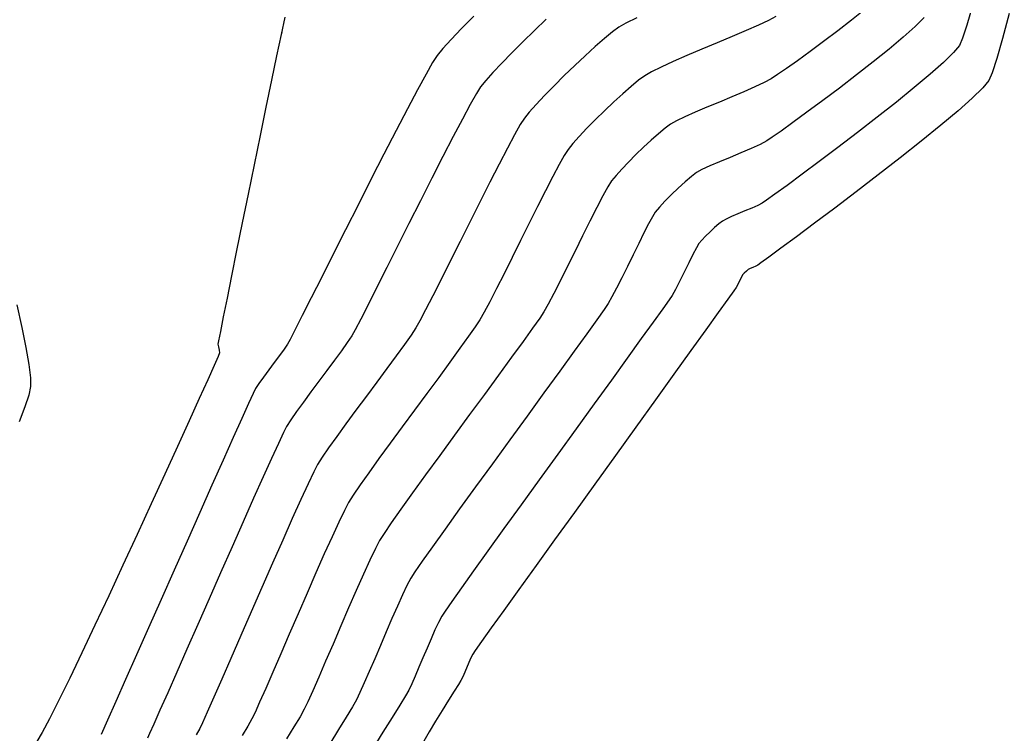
# Model space of a CAD drawing. Header units: metres. Extents: x 708868 to 711043, y 5411316 to 5413138.
# Drawn here: x 709313.4 to 709410.6, y 5411641.8 to 5411712.1 of the extents above; entities that cross this region are included whole.
import ezdxf

# ---------------------------------------------------------------- set-up
doc = ezdxf.new("R2010")
doc.units = ezdxf.units.M
for name, color, linetype in [('Rionegro 2010_Contours', 7, 'Continuous'), ('Rionegro 2014_Contours', 7, 'Continuous'), ('Rionegro 2018_Contours', 7, 'Continuous')]:
    doc.layers.add(name, color=color, linetype=linetype)

msp = doc.modelspace()

# ---------------------------------------------------------------- linework, layer by layer
at = {"layer": 'Rionegro 2010_Contours'}
for points in [[(709396.451, 5411713.084, 238), (709395.147, 5411712.032, 238), (709393.777, 5411710.965, 238), (709392.396, 5411709.919, 238), (709391.06, 5411708.929, 238), (709389.823, 5411708.034, 238), (709388.738, 5411707.268, 238), (709387.862, 5411706.668, 238), (709387.248, 5411706.27, 238), (709386.559, 5411705.895, 238), (709385.646, 5411705.463, 238), (709384.568, 5411704.989, 238), (709383.384, 5411704.489, 238), (709382.153, 5411703.978, 238), (709380.934, 5411703.472, 238), (709379.786, 5411702.986, 238), (709378.768, 5411702.534, 238), (709377.939, 5411702.134, 238), (709377.358, 5411701.8, 238), (709376.81, 5411701.395, 238), (709376.161, 5411700.86, 238), (709375.443, 5411700.228, 238), (709374.689, 5411699.531, 238), (709373.934, 5411698.802, 238), (709373.211, 5411698.074, 238), (709372.552, 5411697.379, 238), (709371.992, 5411696.75, 238), (709371.564, 5411696.219, 238), (709371.201, 5411695.65, 238), (709370.707, 5411694.757, 238), (709370.108, 5411693.61, 238), (709369.432, 5411692.275, 238), (709368.709, 5411690.82, 238), (709367.964, 5411689.313, 238), (709367.227, 5411687.821, 238), (709366.525, 5411686.412, 238), (709365.886, 5411685.154, 238), (709365.338, 5411684.115, 238), (709364.908, 5411683.361, 238), (709364.49, 5411682.729, 238), (709363.791, 5411681.734, 238), (709362.856, 5411680.429, 238), (709361.727, 5411678.872, 238), (709360.447, 5411677.117, 238), (709359.059, 5411675.22, 238), (709357.605, 5411673.235, 238), (709356.128, 5411671.219, 238), (709354.672, 5411669.227, 238), (709353.279, 5411667.313, 238), (709351.992, 5411665.535, 238), (709350.854, 5411663.946, 238), (709349.907, 5411662.602, 238), (709349.195, 5411661.559, 238), (709348.761, 5411660.872, 238), (709348.34, 5411660.071, 238), (709347.8, 5411658.94, 238), (709347.165, 5411657.545, 238), (709346.46, 5411655.954, 238), (709345.712, 5411654.235, 238), (709344.944, 5411652.455, 238), (709344.182, 5411650.681, 238), (709343.452, 5411648.981, 238), (709342.777, 5411647.422, 238), (709342.185, 5411646.071, 238), (709341.699, 5411644.997, 238), (709341.345, 5411644.265, 238), (709340.934, 5411643.53, 238), (709340.34, 5411642.539, 238), (709339.611, 5411641.358, 238)], [(709410.637, 5411712.672, 241), (709409.982, 5411710.208, 241), (709409.422, 5411708.246, 241), (709408.972, 5411706.854, 241), (709408.646, 5411706.101, 241), (709408.042, 5411705.371, 241), (709407.005, 5411704.361, 241), (709405.604, 5411703.12, 241), (709403.91, 5411701.697, 241), (709401.993, 5411700.14, 241), (709399.922, 5411698.499, 241), (709397.767, 5411696.821, 241), (709395.6, 5411695.155, 241), (709393.489, 5411693.551, 241), (709391.504, 5411692.056, 241), (709389.717, 5411690.72, 241), (709388.196, 5411689.591, 241), (709387.011, 5411688.717, 241), (709386.234, 5411688.148, 241), (709385.933, 5411687.931, 241), (709385.724, 5411687.827, 241), (709385.441, 5411687.709, 241), (709385.169, 5411687.595, 241), (709384.991, 5411687.505, 241), (709384.808, 5411687.355, 241), (709384.596, 5411687.15, 241), (709384.439, 5411686.973, 241), (709384.32, 5411686.762, 241), (709384.144, 5411686.408, 241), (709383.957, 5411686.03, 241), (709383.804, 5411685.748, 241), (709383.577, 5411685.426, 241), (709382.973, 5411684.583, 241), (709382.037, 5411683.281, 241), (709380.814, 5411681.58, 241), (709379.347, 5411679.541, 241), (709377.681, 5411677.225, 241), (709375.859, 5411674.693, 241), (709373.925, 5411672.007, 241), (709371.925, 5411669.227, 241), (709369.901, 5411666.414, 241), (709367.897, 5411663.629, 241), (709365.959, 5411660.933, 241), (709364.129, 5411658.387, 241), (709362.453, 5411656.053, 241), (709360.973, 5411653.99, 241), (709359.735, 5411652.261, 241), (709358.782, 5411650.926, 241), (709358.158, 5411650.046, 241), (709357.907, 5411649.682, 241), (709357.696, 5411649.258, 241), (709357.45, 5411648.698, 241), (709357.195, 5411648.091, 241), (709356.955, 5411647.527, 241), (709356.753, 5411647.097, 241), (709356.526, 5411646.715, 241), (709356.101, 5411646.041, 241), (709355.539, 5411645.157, 241), (709354.899, 5411644.143, 241), (709354.241, 5411643.082, 241), (709353.625, 5411642.055, 241), (709353.111, 5411641.143, 241)], [(709339.451, 5411712.321, 233), (709339.079, 5411710.609, 233), (709338.635, 5411708.516, 233), (709338.132, 5411706.116, 233), (709337.585, 5411703.483, 233), (709337.009, 5411700.69, 233), (709336.418, 5411697.811, 233), (709335.828, 5411694.919, 233), (709335.252, 5411692.088, 233), (709334.705, 5411689.391, 233), (709334.202, 5411686.902, 233), (709333.758, 5411684.695, 233), (709333.387, 5411682.843, 233), (709333.104, 5411681.419, 233), (709332.923, 5411680.498, 233), (709332.859, 5411680.152, 233), (709332.91, 5411679.889, 233), (709332.999, 5411679.563, 233), (709333.034, 5411679.305, 233), (709332.892, 5411678.969, 233), (709332.491, 5411678.064, 233), (709331.862, 5411676.659, 233), (709331.034, 5411674.819, 233), (709330.036, 5411672.614, 233), (709328.898, 5411670.108, 233), (709327.649, 5411667.37, 233), (709326.32, 5411664.467, 233), (709324.939, 5411661.465, 233), (709323.536, 5411658.432, 233), (709322.14, 5411655.435, 233), (709320.782, 5411652.541, 233), (709319.49, 5411649.818, 233), (709318.295, 5411647.331, 233), (709317.225, 5411645.149, 233), (709316.31, 5411643.338, 233), (709315.58, 5411641.966, 233), (709315.064, 5411641.099, 233)], [(709358.003, 5411712.424, 234), (709356.812, 5411711.216, 234), (709355.781, 5411710.135, 234), (709354.959, 5411709.229, 234), (709354.398, 5411708.546, 234), (709353.967, 5411707.873, 234), (709353.317, 5411706.731, 234), (709352.481, 5411705.191, 234), (709351.492, 5411703.32, 234), (709350.384, 5411701.188, 234), (709349.188, 5411698.863, 234), (709347.939, 5411696.415, 234), (709346.669, 5411693.911, 234), (709345.411, 5411691.422, 234), (709344.198, 5411689.016, 234), (709343.063, 5411686.762, 234), (709342.039, 5411684.728, 234), (709341.159, 5411682.984, 234), (709340.456, 5411681.599, 234), (709339.963, 5411680.64, 234), (709339.714, 5411680.178, 234), (709339.374, 5411679.669, 234), (709338.92, 5411679.044, 234), (709338.399, 5411678.35, 234), (709337.857, 5411677.632, 234), (709337.339, 5411676.936, 234), (709336.893, 5411676.308, 234), (709336.565, 5411675.793, 234), (709336.338, 5411675.328, 234), (709335.876, 5411674.325, 234), (709335.208, 5411672.852, 234), (709334.364, 5411670.975, 234), (709333.375, 5411668.764, 234), (709332.269, 5411666.286, 234), (709331.077, 5411663.609, 234), (709329.828, 5411660.802, 234), (709328.553, 5411657.932, 234), (709327.281, 5411655.066, 234), (709326.042, 5411652.275, 234), (709324.866, 5411649.624, 234), (709323.783, 5411647.182, 234), (709322.822, 5411645.017, 234), (709322.013, 5411643.198, 234), (709321.387, 5411641.791, 234)], [(709374.022, 5411712.259, 236), (709372.964, 5411711.732, 236), (709372.27, 5411711.33, 236), (709371.645, 5411710.866, 236), (709370.862, 5411710.22, 236), (709369.958, 5411709.431, 236), (709368.972, 5411708.534, 236), (709367.942, 5411707.568, 236), (709366.907, 5411706.568, 236), (709365.903, 5411705.574, 236), (709364.971, 5411704.621, 236), (709364.148, 5411703.746, 236), (709363.472, 5411702.988, 236), (709362.981, 5411702.382, 236), (709362.585, 5411701.765, 236), (709362.019, 5411700.765, 236), (709361.314, 5411699.447, 236), (709360.495, 5411697.871, 236), (709359.593, 5411696.102, 236), (709358.634, 5411694.2, 236), (709357.647, 5411692.23, 236), (709356.659, 5411690.254, 236), (709355.7, 5411688.334, 236), (709354.798, 5411686.533, 236), (709353.979, 5411684.913, 236), (709353.273, 5411683.538, 236), (709352.708, 5411682.469, 236), (709352.311, 5411681.77, 236), (709351.85, 5411681.066, 236), (709351.199, 5411680.136, 236), (709350.396, 5411679.026, 236), (709349.48, 5411677.781, 236), (709348.488, 5411676.445, 236), (709347.46, 5411675.064, 236), (709346.434, 5411673.682, 236), (709345.447, 5411672.344, 236), (709344.538, 5411671.095, 236), (709343.746, 5411669.98, 236), (709343.108, 5411669.044, 236), (709342.663, 5411668.332, 236), (709342.291, 5411667.613, 236), (709341.733, 5411666.44, 236), (709341.018, 5411664.883, 236), (709340.177, 5411663.014, 236), (709339.239, 5411660.906, 236), (709338.233, 5411658.629, 236), (709337.191, 5411656.256, 236), (709336.14, 5411653.857, 236), (709335.112, 5411651.505, 236), (709334.135, 5411649.271, 236), (709333.241, 5411647.227, 236), (709332.457, 5411645.443, 236), (709331.815, 5411643.993, 236), (709331.344, 5411642.947, 236), (709331.073, 5411642.378, 236), (709330.723, 5411641.753, 236)], [(709387.686, 5411712.383, 237), (709386.987, 5411712.005, 237), (709385.995, 5411711.536, 237), (709384.778, 5411710.997, 237), (709383.4, 5411710.408, 237), (709381.929, 5411709.788, 237), (709380.429, 5411709.158, 237), (709378.967, 5411708.538, 237), (709377.609, 5411707.949, 237), (709376.42, 5411707.41, 237), (709375.466, 5411706.942, 237), (709374.814, 5411706.565, 237), (709374.21, 5411706.118, 237), (709373.476, 5411705.515, 237), (709372.65, 5411704.792, 237), (709371.766, 5411703.984, 237), (709370.861, 5411703.125, 237), (709369.97, 5411702.251, 237), (709369.13, 5411701.397, 237), (709368.377, 5411700.597, 237), (709367.745, 5411699.886, 237), (709367.273, 5411699.301, 237), (709366.901, 5411698.724, 237), (709366.391, 5411697.818, 237), (709365.766, 5411696.642, 237), (709365.05, 5411695.251, 237), (709364.27, 5411693.704, 237), (709363.448, 5411692.058, 237), (709362.61, 5411690.37, 237), (709361.78, 5411688.697, 237), (709360.983, 5411687.097, 237), (709360.243, 5411685.626, 237), (709359.584, 5411684.342, 237), (709359.032, 5411683.303, 237), (709358.61, 5411682.565, 237), (709358.165, 5411681.887, 237), (709357.502, 5411680.937, 237), (709356.656, 5411679.761, 237), (709355.664, 5411678.401, 237), (709354.563, 5411676.904, 237), (709353.389, 5411675.314, 237), (709352.177, 5411673.675, 237), (709350.965, 5411672.033, 237), (709349.789, 5411670.432, 237), (709348.684, 5411668.916, 237), (709347.688, 5411667.53, 237), (709346.836, 5411666.32, 237), (709346.165, 5411665.329, 237), (709345.712, 5411664.602, 237), (709345.3, 5411663.82, 237), (709344.748, 5411662.672, 237), (709344.081, 5411661.224, 237), (709343.323, 5411659.536, 237), (709342.499, 5411657.672, 237), (709341.633, 5411655.694, 237), (709340.752, 5411653.666, 237), (709339.879, 5411651.65, 237), (709339.039, 5411649.709, 237), (709338.257, 5411647.905, 237), (709337.559, 5411646.302, 237), (709336.968, 5411644.962, 237), (709336.51, 5411643.947, 237), (709336.209, 5411643.321, 237), (709335.814, 5411642.615, 237), (709335.259, 5411641.691, 237)], [(709402.288, 5411712.302, 239), (709401.395, 5411711.416, 239), (709400.218, 5411710.363, 239), (709398.822, 5411709.187, 239), (709397.269, 5411707.931, 239), (709395.622, 5411706.637, 239), (709393.946, 5411705.349, 239), (709392.303, 5411704.11, 239), (709390.758, 5411702.963, 239), (709389.372, 5411701.951, 239), (709388.21, 5411701.117, 239), (709387.335, 5411700.505, 239), (709386.81, 5411700.157, 239), (709386.146, 5411699.801, 239), (709385.273, 5411699.398, 239), (709384.267, 5411698.968, 239), (709383.204, 5411698.527, 239), (709382.16, 5411698.096, 239), (709381.211, 5411697.691, 239), (709380.433, 5411697.331, 239), (709379.902, 5411697.035, 239), (709379.396, 5411696.654, 239), (709378.784, 5411696.133, 239), (709378.114, 5411695.522, 239), (709377.437, 5411694.868, 239), (709376.802, 5411694.22, 239), (709376.258, 5411693.627, 239), (709375.856, 5411693.137, 239), (709375.576, 5411692.694, 239), (709375.196, 5411691.997, 239), (709374.736, 5411691.103, 239), (709374.22, 5411690.069, 239), (709373.67, 5411688.953, 239), (709373.109, 5411687.812, 239), (709372.56, 5411686.705, 239), (709372.044, 5411685.688, 239), (709371.586, 5411684.819, 239), (709371.207, 5411684.157, 239), (709370.82, 5411683.579, 239), (709370.105, 5411682.564, 239), (709369.109, 5411681.172, 239), (709367.878, 5411679.468, 239), (709366.459, 5411677.511, 239), (709364.899, 5411675.365, 239), (709363.244, 5411673.092, 239), (709361.542, 5411670.753, 239), (709359.838, 5411668.411, 239), (709358.18, 5411666.128, 239), (709356.615, 5411663.966, 239), (709355.189, 5411661.987, 239), (709353.948, 5411660.253, 239), (709352.941, 5411658.826, 239), (709352.212, 5411657.768, 239), (709351.81, 5411657.142, 239), (709351.441, 5411656.444, 239), (709350.999, 5411655.516, 239), (709350.5, 5411654.41, 239), (709349.961, 5411653.176, 239), (709349.399, 5411651.865, 239), (709348.83, 5411650.527, 239), (709348.272, 5411649.213, 239), (709347.741, 5411647.974, 239), (709347.254, 5411646.86, 239), (709346.829, 5411645.921, 239), (709346.481, 5411645.209, 239), (709346.086, 5411644.505, 239), (709345.484, 5411643.504, 239), (709344.724, 5411642.272, 239), (709343.849, 5411640.873, 239)], [(709313.111, 5411684.027, 232), (709313.593, 5411681.811, 232), (709313.992, 5411679.833, 232), (709314.284, 5411678.16, 232), (709314.447, 5411676.861, 232), (709314.458, 5411676.005, 232), (709314.269, 5411675.165, 232), (709313.878, 5411673.992, 232), (709313.316, 5411672.544, 232)]]:
    msp.add_polyline3d(points, dxfattribs=at)
at = {"layer": 'Rionegro 2014_Contours'}
for points in [[(709396.451, 5411713.084, 238), (709395.147, 5411712.032, 238), (709393.777, 5411710.965, 238), (709392.396, 5411709.919, 238), (709391.06, 5411708.929, 238), (709389.823, 5411708.034, 238), (709388.738, 5411707.268, 238), (709387.862, 5411706.668, 238), (709387.248, 5411706.27, 238), (709386.559, 5411705.895, 238), (709385.646, 5411705.463, 238), (709384.568, 5411704.989, 238), (709383.384, 5411704.489, 238), (709382.153, 5411703.978, 238), (709380.934, 5411703.472, 238), (709379.786, 5411702.986, 238), (709378.768, 5411702.534, 238), (709377.939, 5411702.134, 238), (709377.358, 5411701.8, 238), (709376.81, 5411701.395, 238), (709376.161, 5411700.86, 238), (709375.443, 5411700.228, 238), (709374.689, 5411699.531, 238), (709373.934, 5411698.802, 238), (709373.211, 5411698.074, 238), (709372.552, 5411697.379, 238), (709371.992, 5411696.75, 238), (709371.564, 5411696.219, 238), (709371.201, 5411695.65, 238), (709370.707, 5411694.757, 238), (709370.108, 5411693.61, 238), (709369.432, 5411692.275, 238), (709368.709, 5411690.82, 238), (709367.964, 5411689.313, 238), (709367.227, 5411687.821, 238), (709366.525, 5411686.412, 238), (709365.886, 5411685.154, 238), (709365.338, 5411684.115, 238), (709364.908, 5411683.361, 238), (709364.49, 5411682.729, 238), (709363.791, 5411681.734, 238), (709362.856, 5411680.429, 238), (709361.727, 5411678.872, 238), (709360.447, 5411677.117, 238), (709359.059, 5411675.22, 238), (709357.605, 5411673.235, 238), (709356.128, 5411671.219, 238), (709354.672, 5411669.227, 238), (709353.279, 5411667.313, 238), (709351.992, 5411665.535, 238), (709350.854, 5411663.946, 238), (709349.907, 5411662.602, 238), (709349.195, 5411661.559, 238), (709348.761, 5411660.872, 238), (709348.34, 5411660.071, 238), (709347.8, 5411658.94, 238), (709347.165, 5411657.545, 238), (709346.46, 5411655.954, 238), (709345.712, 5411654.235, 238), (709344.944, 5411652.455, 238), (709344.182, 5411650.681, 238), (709343.452, 5411648.981, 238), (709342.777, 5411647.422, 238), (709342.185, 5411646.071, 238), (709341.699, 5411644.997, 238), (709341.345, 5411644.265, 238), (709340.934, 5411643.53, 238), (709340.34, 5411642.539, 238), (709339.611, 5411641.358, 238)], [(709407.001, 5411713.337, 240), (709406.478, 5411711.536, 240), (709406.053, 5411710.248, 240), (709405.74, 5411709.54, 240), (709405.159, 5411708.831, 240), (709404.182, 5411707.872, 240), (709402.875, 5411706.711, 240), (709401.308, 5411705.394, 240), (709399.549, 5411703.969, 240), (709397.667, 5411702.483, 240), (709395.73, 5411700.983, 240), (709393.806, 5411699.516, 240), (709391.964, 5411698.129, 240), (709390.272, 5411696.869, 240), (709388.798, 5411695.783, 240), (709387.611, 5411694.919, 240), (709386.78, 5411694.324, 240), (709386.372, 5411694.044, 240), (709385.93, 5411693.81, 240), (709385.341, 5411693.544, 240), (709384.669, 5411693.261, 240), (709383.979, 5411692.977, 240), (709383.336, 5411692.706, 240), (709382.804, 5411692.466, 240), (709382.447, 5411692.27, 240), (709382.105, 5411692.009, 240), (709381.686, 5411691.646, 240), (709381.237, 5411691.226, 240), (709380.801, 5411690.791, 240), (709380.423, 5411690.387, 240), (709380.147, 5411690.055, 240), (709379.904, 5411689.653, 240), (709379.557, 5411688.988, 240), (709379.141, 5411688.153, 240), (709378.693, 5411687.239, 240), (709378.247, 5411686.34, 240), (709377.84, 5411685.547, 240), (709377.506, 5411684.952, 240), (709377.213, 5411684.523, 240), (709376.583, 5411683.635, 240), (709375.658, 5411682.345, 240), (709374.48, 5411680.71, 240), (709373.091, 5411678.786, 240), (709371.533, 5411676.631, 240), (709369.847, 5411674.302, 240), (709368.076, 5411671.855, 240), (709366.261, 5411669.346, 240), (709364.444, 5411666.834, 240), (709362.666, 5411664.374, 240), (709360.971, 5411662.025, 240), (709359.399, 5411659.841, 240), (709357.993, 5411657.881, 240), (709356.794, 5411656.201, 240), (709355.844, 5411654.859, 240), (709355.185, 5411653.91, 240), (709354.859, 5411653.412, 240), (709354.544, 5411652.813, 240), (709354.191, 5411652.062, 240), (709353.81, 5411651.201, 240), (709353.415, 5411650.273, 240), (709353.016, 5411649.322, 240), (709352.625, 5411648.391, 240), (709352.254, 5411647.524, 240), (709351.914, 5411646.763, 240), (709351.617, 5411646.153, 240), (709351.295, 5411645.59, 240), (709350.733, 5411644.667, 240), (709349.979, 5411643.452, 240), (709349.079, 5411642.013, 240), (709348.079, 5411640.418, 240)], [(709410.637, 5411712.672, 241), (709409.982, 5411710.208, 241), (709409.422, 5411708.246, 241), (709408.972, 5411706.854, 241), (709408.646, 5411706.101, 241), (709408.042, 5411705.371, 241), (709407.005, 5411704.361, 241), (709405.604, 5411703.12, 241), (709403.91, 5411701.697, 241), (709401.993, 5411700.14, 241), (709399.922, 5411698.499, 241), (709397.767, 5411696.821, 241), (709395.6, 5411695.155, 241), (709393.489, 5411693.551, 241), (709391.504, 5411692.056, 241), (709389.717, 5411690.72, 241), (709388.196, 5411689.591, 241), (709387.011, 5411688.717, 241), (709386.234, 5411688.148, 241), (709385.933, 5411687.931, 241), (709385.724, 5411687.827, 241), (709385.441, 5411687.709, 241), (709385.169, 5411687.595, 241), (709384.991, 5411687.505, 241), (709384.808, 5411687.355, 241), (709384.596, 5411687.15, 241), (709384.439, 5411686.973, 241), (709384.32, 5411686.762, 241), (709384.144, 5411686.408, 241), (709383.957, 5411686.03, 241), (709383.804, 5411685.748, 241), (709383.577, 5411685.426, 241), (709382.973, 5411684.583, 241), (709382.037, 5411683.281, 241), (709380.814, 5411681.58, 241), (709379.347, 5411679.541, 241), (709377.681, 5411677.225, 241), (709375.859, 5411674.693, 241), (709373.925, 5411672.007, 241), (709371.925, 5411669.227, 241), (709369.901, 5411666.414, 241), (709367.897, 5411663.629, 241), (709365.959, 5411660.933, 241), (709364.129, 5411658.387, 241), (709362.453, 5411656.053, 241), (709360.973, 5411653.99, 241), (709359.735, 5411652.261, 241), (709358.782, 5411650.926, 241), (709358.158, 5411650.046, 241), (709357.907, 5411649.682, 241), (709357.696, 5411649.258, 241), (709357.45, 5411648.698, 241), (709357.195, 5411648.091, 241), (709356.955, 5411647.527, 241), (709356.753, 5411647.097, 241), (709356.526, 5411646.715, 241), (709356.101, 5411646.041, 241), (709355.539, 5411645.157, 241), (709354.899, 5411644.143, 241), (709354.241, 5411643.082, 241), (709353.625, 5411642.055, 241), (709353.111, 5411641.143, 241)], [(709358.003, 5411712.424, 234), (709356.812, 5411711.216, 234), (709355.781, 5411710.135, 234), (709354.959, 5411709.229, 234), (709354.398, 5411708.546, 234), (709353.967, 5411707.873, 234), (709353.317, 5411706.731, 234), (709352.481, 5411705.191, 234), (709351.492, 5411703.32, 234), (709350.384, 5411701.188, 234), (709349.188, 5411698.863, 234), (709347.939, 5411696.415, 234), (709346.669, 5411693.911, 234), (709345.411, 5411691.422, 234), (709344.198, 5411689.016, 234), (709343.063, 5411686.762, 234), (709342.039, 5411684.728, 234), (709341.159, 5411682.984, 234), (709340.456, 5411681.599, 234), (709339.963, 5411680.64, 234), (709339.714, 5411680.178, 234), (709339.374, 5411679.669, 234), (709338.92, 5411679.044, 234), (709338.399, 5411678.35, 234), (709337.857, 5411677.632, 234), (709337.339, 5411676.936, 234), (709336.893, 5411676.308, 234), (709336.565, 5411675.793, 234), (709336.338, 5411675.328, 234), (709335.876, 5411674.325, 234), (709335.208, 5411672.852, 234), (709334.364, 5411670.975, 234), (709333.375, 5411668.764, 234), (709332.269, 5411666.286, 234), (709331.077, 5411663.609, 234), (709329.828, 5411660.802, 234), (709328.553, 5411657.932, 234), (709327.281, 5411655.066, 234), (709326.042, 5411652.275, 234), (709324.866, 5411649.624, 234), (709323.783, 5411647.182, 234), (709322.822, 5411645.017, 234), (709322.013, 5411643.198, 234), (709321.387, 5411641.791, 234)], [(709365.136, 5411712.109, 235), (709363.986, 5411711.012, 235), (709362.849, 5411709.903, 235), (709361.762, 5411708.817, 235), (709360.764, 5411707.793, 235), (709359.894, 5411706.868, 235), (709359.189, 5411706.079, 235), (709358.689, 5411705.464, 235), (709358.274, 5411704.816, 235), (709357.664, 5411703.741, 235), (709356.89, 5411702.305, 235), (709355.984, 5411700.574, 235), (709354.974, 5411698.615, 235), (709353.894, 5411696.493, 235), (709352.772, 5411694.274, 235), (709351.64, 5411692.025, 235), (709350.529, 5411689.811, 235), (709349.469, 5411687.699, 235), (709348.491, 5411685.755, 235), (709347.625, 5411684.044, 235), (709346.903, 5411682.633, 235), (709346.355, 5411681.587, 235), (709346.012, 5411680.974, 235), (709345.583, 5411680.32, 235), (709345.01, 5411679.509, 235), (709344.329, 5411678.581, 235), (709343.578, 5411677.575, 235), (709342.792, 5411676.529, 235), (709342.007, 5411675.482, 235), (709341.261, 5411674.473, 235), (709340.589, 5411673.541, 235), (709340.028, 5411672.724, 235), (709339.614, 5411672.063, 235), (709339.311, 5411671.469, 235), (709338.809, 5411670.404, 235), (709338.134, 5411668.931, 235), (709337.313, 5411667.115, 235), (709336.375, 5411665.02, 235), (709335.347, 5411662.709, 235), (709334.256, 5411660.247, 235), (709333.13, 5411657.698, 235), (709331.995, 5411655.127, 235), (709330.881, 5411652.597, 235), (709329.813, 5411650.172, 235), (709328.821, 5411647.918, 235), (709327.93, 5411645.897, 235), (709327.169, 5411644.174, 235), (709326.565, 5411642.813, 235), (709326.145, 5411641.878, 235), (709325.937, 5411641.434, 235)], [(709374.022, 5411712.259, 236), (709372.964, 5411711.732, 236), (709372.27, 5411711.33, 236), (709371.645, 5411710.866, 236), (709370.862, 5411710.22, 236), (709369.958, 5411709.431, 236), (709368.972, 5411708.534, 236), (709367.942, 5411707.568, 236), (709366.907, 5411706.568, 236), (709365.903, 5411705.574, 236), (709364.971, 5411704.621, 236), (709364.148, 5411703.746, 236), (709363.472, 5411702.988, 236), (709362.981, 5411702.382, 236), (709362.585, 5411701.765, 236), (709362.019, 5411700.765, 236), (709361.314, 5411699.447, 236), (709360.495, 5411697.871, 236), (709359.593, 5411696.102, 236), (709358.634, 5411694.2, 236), (709357.647, 5411692.23, 236), (709356.659, 5411690.254, 236), (709355.7, 5411688.334, 236), (709354.798, 5411686.533, 236), (709353.979, 5411684.913, 236), (709353.273, 5411683.538, 236), (709352.708, 5411682.469, 236), (709352.311, 5411681.77, 236), (709351.85, 5411681.066, 236), (709351.199, 5411680.136, 236), (709350.396, 5411679.026, 236), (709349.48, 5411677.781, 236), (709348.488, 5411676.445, 236), (709347.46, 5411675.064, 236), (709346.434, 5411673.682, 236), (709345.447, 5411672.344, 236), (709344.538, 5411671.095, 236), (709343.746, 5411669.98, 236), (709343.108, 5411669.044, 236), (709342.663, 5411668.332, 236), (709342.291, 5411667.613, 236), (709341.733, 5411666.44, 236), (709341.018, 5411664.883, 236), (709340.177, 5411663.014, 236), (709339.239, 5411660.906, 236), (709338.233, 5411658.629, 236), (709337.191, 5411656.256, 236), (709336.14, 5411653.857, 236), (709335.112, 5411651.505, 236), (709334.135, 5411649.271, 236), (709333.241, 5411647.227, 236), (709332.457, 5411645.443, 236), (709331.815, 5411643.993, 236), (709331.344, 5411642.947, 236), (709331.073, 5411642.378, 236), (709330.723, 5411641.753, 236)], [(709387.686, 5411712.383, 237), (709386.987, 5411712.005, 237), (709385.995, 5411711.536, 237), (709384.778, 5411710.997, 237), (709383.4, 5411710.408, 237), (709381.929, 5411709.788, 237), (709380.429, 5411709.158, 237), (709378.967, 5411708.538, 237), (709377.609, 5411707.949, 237), (709376.42, 5411707.41, 237), (709375.466, 5411706.942, 237), (709374.814, 5411706.565, 237), (709374.21, 5411706.118, 237), (709373.476, 5411705.515, 237), (709372.65, 5411704.792, 237), (709371.766, 5411703.984, 237), (709370.861, 5411703.125, 237), (709369.97, 5411702.251, 237), (709369.13, 5411701.397, 237), (709368.377, 5411700.597, 237), (709367.745, 5411699.886, 237), (709367.273, 5411699.301, 237), (709366.901, 5411698.724, 237), (709366.391, 5411697.818, 237), (709365.766, 5411696.642, 237), (709365.05, 5411695.251, 237), (709364.27, 5411693.704, 237), (709363.448, 5411692.058, 237), (709362.61, 5411690.37, 237), (709361.78, 5411688.697, 237), (709360.983, 5411687.097, 237), (709360.243, 5411685.626, 237), (709359.584, 5411684.342, 237), (709359.032, 5411683.303, 237), (709358.61, 5411682.565, 237), (709358.165, 5411681.887, 237), (709357.502, 5411680.937, 237), (709356.656, 5411679.761, 237), (709355.664, 5411678.401, 237), (709354.563, 5411676.904, 237), (709353.389, 5411675.314, 237), (709352.177, 5411673.675, 237), (709350.965, 5411672.033, 237), (709349.789, 5411670.432, 237), (709348.684, 5411668.916, 237), (709347.688, 5411667.53, 237), (709346.836, 5411666.32, 237), (709346.165, 5411665.329, 237), (709345.712, 5411664.602, 237), (709345.3, 5411663.82, 237), (709344.748, 5411662.672, 237), (709344.081, 5411661.224, 237), (709343.323, 5411659.536, 237), (709342.499, 5411657.672, 237), (709341.633, 5411655.694, 237), (709340.752, 5411653.666, 237), (709339.879, 5411651.65, 237), (709339.039, 5411649.709, 237), (709338.257, 5411647.905, 237), (709337.559, 5411646.302, 237), (709336.968, 5411644.962, 237), (709336.51, 5411643.947, 237), (709336.209, 5411643.321, 237), (709335.814, 5411642.615, 237), (709335.259, 5411641.691, 237)], [(709402.288, 5411712.302, 239), (709401.395, 5411711.416, 239), (709400.218, 5411710.363, 239), (709398.822, 5411709.187, 239), (709397.269, 5411707.931, 239), (709395.622, 5411706.637, 239), (709393.946, 5411705.349, 239), (709392.303, 5411704.11, 239), (709390.758, 5411702.963, 239), (709389.372, 5411701.951, 239), (709388.21, 5411701.117, 239), (709387.335, 5411700.505, 239), (709386.81, 5411700.157, 239), (709386.146, 5411699.801, 239), (709385.273, 5411699.398, 239), (709384.267, 5411698.968, 239), (709383.204, 5411698.527, 239), (709382.16, 5411698.096, 239), (709381.211, 5411697.691, 239), (709380.433, 5411697.331, 239), (709379.902, 5411697.035, 239), (709379.396, 5411696.654, 239), (709378.784, 5411696.133, 239), (709378.114, 5411695.522, 239), (709377.437, 5411694.868, 239), (709376.802, 5411694.22, 239), (709376.258, 5411693.627, 239), (709375.856, 5411693.137, 239), (709375.576, 5411692.694, 239), (709375.196, 5411691.997, 239), (709374.736, 5411691.103, 239), (709374.22, 5411690.069, 239), (709373.67, 5411688.953, 239), (709373.109, 5411687.812, 239), (709372.56, 5411686.705, 239), (709372.044, 5411685.688, 239), (709371.586, 5411684.819, 239), (709371.207, 5411684.157, 239), (709370.82, 5411683.579, 239), (709370.105, 5411682.564, 239), (709369.109, 5411681.172, 239), (709367.878, 5411679.468, 239), (709366.459, 5411677.511, 239), (709364.899, 5411675.365, 239), (709363.244, 5411673.092, 239), (709361.542, 5411670.753, 239), (709359.838, 5411668.411, 239), (709358.18, 5411666.128, 239), (709356.615, 5411663.966, 239), (709355.189, 5411661.987, 239), (709353.948, 5411660.253, 239), (709352.941, 5411658.826, 239), (709352.212, 5411657.768, 239), (709351.81, 5411657.142, 239), (709351.441, 5411656.444, 239), (709350.999, 5411655.516, 239), (709350.5, 5411654.41, 239), (709349.961, 5411653.176, 239), (709349.399, 5411651.865, 239), (709348.83, 5411650.527, 239), (709348.272, 5411649.213, 239), (709347.741, 5411647.974, 239), (709347.254, 5411646.86, 239), (709346.829, 5411645.921, 239), (709346.481, 5411645.209, 239), (709346.086, 5411644.505, 239), (709345.484, 5411643.504, 239), (709344.724, 5411642.272, 239), (709343.849, 5411640.873, 239)], [(709339.134, 5411710.86, 233), (709339.079, 5411710.609, 233), (709338.635, 5411708.516, 233), (709338.132, 5411706.116, 233), (709337.585, 5411703.483, 233), (709337.009, 5411700.69, 233), (709336.418, 5411697.811, 233), (709335.828, 5411694.919, 233), (709335.252, 5411692.088, 233), (709334.705, 5411689.391, 233), (709334.202, 5411686.902, 233), (709333.758, 5411684.695, 233), (709333.387, 5411682.843, 233), (709333.104, 5411681.419, 233), (709332.923, 5411680.498, 233), (709332.859, 5411680.152, 233), (709332.91, 5411679.889, 233), (709332.999, 5411679.563, 233), (709333.034, 5411679.305, 233), (709332.892, 5411678.969, 233), (709332.491, 5411678.064, 233), (709331.862, 5411676.659, 233), (709331.034, 5411674.819, 233), (709330.036, 5411672.614, 233), (709328.898, 5411670.108, 233), (709327.649, 5411667.37, 233), (709326.32, 5411664.467, 233), (709324.939, 5411661.465, 233), (709323.536, 5411658.432, 233), (709322.14, 5411655.435, 233), (709320.782, 5411652.541, 233), (709319.49, 5411649.818, 233), (709318.295, 5411647.331, 233), (709317.225, 5411645.149, 233), (709316.31, 5411643.338, 233), (709315.58, 5411641.966, 233), (709315.064, 5411641.099, 233)], [(709313.111, 5411684.027, 232), (709313.593, 5411681.811, 232), (709313.992, 5411679.833, 232), (709314.284, 5411678.16, 232), (709314.447, 5411676.861, 232), (709314.458, 5411676.005, 232), (709314.269, 5411675.165, 232), (709313.878, 5411673.992, 232), (709313.316, 5411672.544, 232)]]:
    msp.add_polyline3d(points, dxfattribs=at)
at = {"layer": 'Rionegro 2018_Contours'}
for points in [[(709396.451, 5411713.084, 238), (709395.147, 5411712.032, 238), (709393.777, 5411710.965, 238), (709392.396, 5411709.919, 238), (709391.06, 5411708.929, 238), (709389.823, 5411708.034, 238), (709388.738, 5411707.268, 238), (709387.862, 5411706.668, 238), (709387.248, 5411706.27, 238), (709386.559, 5411705.895, 238), (709385.646, 5411705.463, 238), (709384.568, 5411704.989, 238), (709383.384, 5411704.489, 238), (709382.153, 5411703.978, 238), (709380.934, 5411703.472, 238), (709379.786, 5411702.986, 238), (709378.768, 5411702.534, 238), (709377.939, 5411702.134, 238), (709377.358, 5411701.8, 238), (709376.81, 5411701.395, 238), (709376.161, 5411700.86, 238), (709375.443, 5411700.228, 238), (709374.689, 5411699.531, 238), (709373.934, 5411698.802, 238), (709373.211, 5411698.074, 238), (709372.552, 5411697.379, 238), (709371.992, 5411696.75, 238), (709371.564, 5411696.219, 238), (709371.201, 5411695.65, 238), (709370.707, 5411694.757, 238), (709370.108, 5411693.61, 238), (709369.432, 5411692.275, 238), (709368.709, 5411690.82, 238), (709367.964, 5411689.313, 238), (709367.227, 5411687.821, 238), (709366.525, 5411686.412, 238), (709365.886, 5411685.154, 238), (709365.338, 5411684.115, 238), (709364.908, 5411683.361, 238), (709364.49, 5411682.729, 238), (709363.791, 5411681.734, 238), (709362.856, 5411680.429, 238), (709361.727, 5411678.872, 238), (709360.447, 5411677.117, 238), (709359.059, 5411675.22, 238), (709357.605, 5411673.235, 238), (709356.128, 5411671.219, 238), (709354.672, 5411669.227, 238), (709353.279, 5411667.313, 238), (709351.992, 5411665.535, 238), (709350.854, 5411663.946, 238), (709349.907, 5411662.602, 238), (709349.195, 5411661.559, 238), (709348.761, 5411660.872, 238), (709348.34, 5411660.071, 238), (709347.8, 5411658.94, 238), (709347.165, 5411657.545, 238), (709346.46, 5411655.954, 238), (709345.712, 5411654.235, 238), (709344.944, 5411652.455, 238), (709344.182, 5411650.681, 238), (709343.452, 5411648.981, 238), (709342.777, 5411647.422, 238), (709342.185, 5411646.071, 238), (709341.699, 5411644.997, 238), (709341.345, 5411644.265, 238), (709340.934, 5411643.53, 238), (709340.34, 5411642.539, 238), (709339.611, 5411641.358, 238)], [(709407.001, 5411713.337, 240), (709406.478, 5411711.536, 240), (709406.053, 5411710.248, 240), (709405.74, 5411709.54, 240), (709405.159, 5411708.831, 240), (709404.182, 5411707.872, 240), (709402.875, 5411706.711, 240), (709401.308, 5411705.394, 240), (709399.549, 5411703.969, 240), (709397.667, 5411702.483, 240), (709395.73, 5411700.983, 240), (709393.806, 5411699.516, 240), (709391.964, 5411698.129, 240), (709390.272, 5411696.869, 240), (709388.798, 5411695.783, 240), (709387.611, 5411694.919, 240), (709386.78, 5411694.324, 240), (709386.372, 5411694.044, 240), (709385.93, 5411693.81, 240), (709385.341, 5411693.544, 240), (709384.669, 5411693.261, 240), (709383.979, 5411692.977, 240), (709383.336, 5411692.706, 240), (709382.804, 5411692.466, 240), (709382.447, 5411692.27, 240), (709382.105, 5411692.009, 240), (709381.686, 5411691.646, 240), (709381.237, 5411691.226, 240), (709380.801, 5411690.791, 240), (709380.423, 5411690.387, 240), (709380.147, 5411690.055, 240), (709379.904, 5411689.653, 240), (709379.557, 5411688.988, 240), (709379.141, 5411688.153, 240), (709378.693, 5411687.239, 240), (709378.247, 5411686.34, 240), (709377.84, 5411685.547, 240), (709377.506, 5411684.952, 240), (709377.213, 5411684.523, 240), (709376.583, 5411683.635, 240), (709375.658, 5411682.345, 240), (709374.48, 5411680.71, 240), (709373.091, 5411678.786, 240), (709371.533, 5411676.631, 240), (709369.847, 5411674.302, 240), (709368.076, 5411671.855, 240), (709366.261, 5411669.346, 240), (709364.444, 5411666.834, 240), (709362.666, 5411664.374, 240), (709360.971, 5411662.025, 240), (709359.399, 5411659.841, 240), (709357.993, 5411657.881, 240), (709356.794, 5411656.201, 240), (709355.844, 5411654.859, 240), (709355.185, 5411653.91, 240), (709354.859, 5411653.412, 240), (709354.544, 5411652.813, 240), (709354.191, 5411652.062, 240), (709353.81, 5411651.201, 240), (709353.415, 5411650.273, 240), (709353.016, 5411649.322, 240), (709352.625, 5411648.391, 240), (709352.254, 5411647.524, 240), (709351.914, 5411646.763, 240), (709351.617, 5411646.153, 240), (709351.295, 5411645.59, 240), (709350.733, 5411644.667, 240), (709349.979, 5411643.452, 240), (709349.079, 5411642.013, 240), (709348.079, 5411640.418, 240)], [(709410.637, 5411712.672, 241), (709409.982, 5411710.208, 241), (709409.422, 5411708.246, 241), (709408.972, 5411706.854, 241), (709408.646, 5411706.101, 241), (709408.042, 5411705.371, 241), (709407.005, 5411704.361, 241), (709405.604, 5411703.12, 241), (709403.91, 5411701.697, 241), (709401.993, 5411700.14, 241), (709399.922, 5411698.499, 241), (709397.767, 5411696.821, 241), (709395.6, 5411695.155, 241), (709393.489, 5411693.551, 241), (709391.504, 5411692.056, 241), (709389.717, 5411690.72, 241), (709388.196, 5411689.591, 241), (709387.011, 5411688.717, 241), (709386.234, 5411688.148, 241), (709385.933, 5411687.931, 241), (709385.724, 5411687.827, 241), (709385.441, 5411687.709, 241), (709385.169, 5411687.595, 241), (709384.991, 5411687.505, 241), (709384.808, 5411687.355, 241), (709384.596, 5411687.15, 241), (709384.439, 5411686.973, 241), (709384.32, 5411686.762, 241), (709384.144, 5411686.408, 241), (709383.957, 5411686.03, 241), (709383.804, 5411685.748, 241), (709383.577, 5411685.426, 241), (709382.973, 5411684.583, 241), (709382.037, 5411683.281, 241), (709380.814, 5411681.58, 241), (709379.347, 5411679.541, 241), (709377.681, 5411677.225, 241), (709375.859, 5411674.693, 241), (709373.925, 5411672.007, 241), (709371.925, 5411669.227, 241), (709369.901, 5411666.414, 241), (709367.897, 5411663.629, 241), (709365.959, 5411660.933, 241), (709364.129, 5411658.387, 241), (709362.453, 5411656.053, 241), (709360.973, 5411653.99, 241), (709359.735, 5411652.261, 241), (709358.782, 5411650.926, 241), (709358.158, 5411650.046, 241), (709357.907, 5411649.682, 241), (709357.696, 5411649.258, 241), (709357.45, 5411648.698, 241), (709357.195, 5411648.091, 241), (709356.955, 5411647.527, 241), (709356.753, 5411647.097, 241), (709356.526, 5411646.715, 241), (709356.101, 5411646.041, 241), (709355.539, 5411645.157, 241), (709354.899, 5411644.143, 241), (709354.241, 5411643.082, 241), (709353.625, 5411642.055, 241), (709353.111, 5411641.143, 241)], [(709358.003, 5411712.424, 234), (709356.812, 5411711.216, 234), (709355.781, 5411710.135, 234), (709354.959, 5411709.229, 234), (709354.398, 5411708.546, 234), (709353.967, 5411707.873, 234), (709353.317, 5411706.731, 234), (709352.481, 5411705.191, 234), (709351.492, 5411703.32, 234), (709350.384, 5411701.188, 234), (709349.188, 5411698.863, 234), (709347.939, 5411696.415, 234), (709346.669, 5411693.911, 234), (709345.411, 5411691.422, 234), (709344.198, 5411689.016, 234), (709343.063, 5411686.762, 234), (709342.039, 5411684.728, 234), (709341.159, 5411682.984, 234), (709340.456, 5411681.599, 234), (709339.963, 5411680.64, 234), (709339.714, 5411680.178, 234), (709339.374, 5411679.669, 234), (709338.92, 5411679.044, 234), (709338.399, 5411678.35, 234), (709337.857, 5411677.632, 234), (709337.339, 5411676.936, 234), (709336.893, 5411676.308, 234), (709336.565, 5411675.793, 234), (709336.338, 5411675.328, 234), (709335.876, 5411674.325, 234), (709335.208, 5411672.852, 234), (709334.364, 5411670.975, 234), (709333.375, 5411668.764, 234), (709332.269, 5411666.286, 234), (709331.077, 5411663.609, 234), (709329.828, 5411660.802, 234), (709328.553, 5411657.932, 234), (709327.281, 5411655.066, 234), (709326.042, 5411652.275, 234), (709324.866, 5411649.624, 234), (709323.783, 5411647.182, 234), (709322.822, 5411645.017, 234), (709322.013, 5411643.198, 234), (709321.387, 5411641.791, 234)], [(709365.136, 5411712.109, 235), (709363.986, 5411711.012, 235), (709362.849, 5411709.903, 235), (709361.762, 5411708.817, 235), (709360.764, 5411707.793, 235), (709359.894, 5411706.868, 235), (709359.189, 5411706.079, 235), (709358.689, 5411705.464, 235), (709358.274, 5411704.816, 235), (709357.664, 5411703.741, 235), (709356.89, 5411702.305, 235), (709355.984, 5411700.574, 235), (709354.974, 5411698.615, 235), (709353.894, 5411696.493, 235), (709352.772, 5411694.274, 235), (709351.64, 5411692.025, 235), (709350.529, 5411689.811, 235), (709349.469, 5411687.699, 235), (709348.491, 5411685.755, 235), (709347.625, 5411684.044, 235), (709346.903, 5411682.633, 235), (709346.355, 5411681.587, 235), (709346.012, 5411680.974, 235), (709345.583, 5411680.32, 235), (709345.01, 5411679.509, 235), (709344.329, 5411678.581, 235), (709343.578, 5411677.575, 235), (709342.792, 5411676.529, 235), (709342.007, 5411675.482, 235), (709341.261, 5411674.473, 235), (709340.589, 5411673.541, 235), (709340.028, 5411672.724, 235), (709339.614, 5411672.063, 235), (709339.311, 5411671.469, 235), (709338.809, 5411670.404, 235), (709338.134, 5411668.931, 235), (709337.313, 5411667.115, 235), (709336.375, 5411665.02, 235), (709335.347, 5411662.709, 235), (709334.256, 5411660.247, 235), (709333.13, 5411657.698, 235), (709331.995, 5411655.127, 235), (709330.881, 5411652.597, 235), (709329.813, 5411650.172, 235), (709328.821, 5411647.918, 235), (709327.93, 5411645.897, 235), (709327.169, 5411644.174, 235), (709326.565, 5411642.813, 235), (709326.145, 5411641.878, 235), (709325.937, 5411641.434, 235)], [(709374.022, 5411712.259, 236), (709372.964, 5411711.732, 236), (709372.27, 5411711.33, 236), (709371.645, 5411710.866, 236), (709370.862, 5411710.22, 236), (709369.958, 5411709.431, 236), (709368.972, 5411708.534, 236), (709367.942, 5411707.568, 236), (709366.907, 5411706.568, 236), (709365.903, 5411705.574, 236), (709364.971, 5411704.621, 236), (709364.148, 5411703.746, 236), (709363.472, 5411702.988, 236), (709362.981, 5411702.382, 236), (709362.585, 5411701.765, 236), (709362.019, 5411700.765, 236), (709361.314, 5411699.447, 236), (709360.495, 5411697.871, 236), (709359.593, 5411696.102, 236), (709358.634, 5411694.2, 236), (709357.647, 5411692.23, 236), (709356.659, 5411690.254, 236), (709355.7, 5411688.334, 236), (709354.798, 5411686.533, 236), (709353.979, 5411684.913, 236), (709353.273, 5411683.538, 236), (709352.708, 5411682.469, 236), (709352.311, 5411681.77, 236), (709351.85, 5411681.066, 236), (709351.199, 5411680.136, 236), (709350.396, 5411679.026, 236), (709349.48, 5411677.781, 236), (709348.488, 5411676.445, 236), (709347.46, 5411675.064, 236), (709346.434, 5411673.682, 236), (709345.447, 5411672.344, 236), (709344.538, 5411671.095, 236), (709343.746, 5411669.98, 236), (709343.108, 5411669.044, 236), (709342.663, 5411668.332, 236), (709342.291, 5411667.613, 236), (709341.733, 5411666.44, 236), (709341.018, 5411664.883, 236), (709340.177, 5411663.014, 236), (709339.239, 5411660.906, 236), (709338.233, 5411658.629, 236), (709337.191, 5411656.256, 236), (709336.14, 5411653.857, 236), (709335.112, 5411651.505, 236), (709334.135, 5411649.271, 236), (709333.241, 5411647.227, 236), (709332.457, 5411645.443, 236), (709331.815, 5411643.993, 236), (709331.344, 5411642.947, 236), (709331.073, 5411642.378, 236), (709330.723, 5411641.753, 236)], [(709387.686, 5411712.383, 237), (709386.987, 5411712.005, 237), (709385.995, 5411711.536, 237), (709384.778, 5411710.997, 237), (709383.4, 5411710.408, 237), (709381.929, 5411709.788, 237), (709380.429, 5411709.158, 237), (709378.967, 5411708.538, 237), (709377.609, 5411707.949, 237), (709376.42, 5411707.41, 237), (709375.466, 5411706.942, 237), (709374.814, 5411706.565, 237), (709374.21, 5411706.118, 237), (709373.476, 5411705.515, 237), (709372.65, 5411704.792, 237), (709371.766, 5411703.984, 237), (709370.861, 5411703.125, 237), (709369.97, 5411702.251, 237), (709369.13, 5411701.397, 237), (709368.377, 5411700.597, 237), (709367.745, 5411699.886, 237), (709367.273, 5411699.301, 237), (709366.901, 5411698.724, 237), (709366.391, 5411697.818, 237), (709365.766, 5411696.642, 237), (709365.05, 5411695.251, 237), (709364.27, 5411693.704, 237), (709363.448, 5411692.058, 237), (709362.61, 5411690.37, 237), (709361.78, 5411688.697, 237), (709360.983, 5411687.097, 237), (709360.243, 5411685.626, 237), (709359.584, 5411684.342, 237), (709359.032, 5411683.303, 237), (709358.61, 5411682.565, 237), (709358.165, 5411681.887, 237), (709357.502, 5411680.937, 237), (709356.656, 5411679.761, 237), (709355.664, 5411678.401, 237), (709354.563, 5411676.904, 237), (709353.389, 5411675.314, 237), (709352.177, 5411673.675, 237), (709350.965, 5411672.033, 237), (709349.789, 5411670.432, 237), (709348.684, 5411668.916, 237), (709347.688, 5411667.53, 237), (709346.836, 5411666.32, 237), (709346.165, 5411665.329, 237), (709345.712, 5411664.602, 237), (709345.3, 5411663.82, 237), (709344.748, 5411662.672, 237), (709344.081, 5411661.224, 237), (709343.323, 5411659.536, 237), (709342.499, 5411657.672, 237), (709341.633, 5411655.694, 237), (709340.752, 5411653.666, 237), (709339.879, 5411651.65, 237), (709339.039, 5411649.709, 237), (709338.257, 5411647.905, 237), (709337.559, 5411646.302, 237), (709336.968, 5411644.962, 237), (709336.51, 5411643.947, 237), (709336.209, 5411643.321, 237), (709335.814, 5411642.615, 237), (709335.259, 5411641.691, 237)], [(709402.288, 5411712.302, 239), (709401.395, 5411711.416, 239), (709400.218, 5411710.363, 239), (709398.822, 5411709.187, 239), (709397.269, 5411707.931, 239), (709395.622, 5411706.637, 239), (709393.946, 5411705.349, 239), (709392.303, 5411704.11, 239), (709390.758, 5411702.963, 239), (709389.372, 5411701.951, 239), (709388.21, 5411701.117, 239), (709387.335, 5411700.505, 239), (709386.81, 5411700.157, 239), (709386.146, 5411699.801, 239), (709385.273, 5411699.398, 239), (709384.267, 5411698.968, 239), (709383.204, 5411698.527, 239), (709382.16, 5411698.096, 239), (709381.211, 5411697.691, 239), (709380.433, 5411697.331, 239), (709379.902, 5411697.035, 239), (709379.396, 5411696.654, 239), (709378.784, 5411696.133, 239), (709378.114, 5411695.522, 239), (709377.437, 5411694.868, 239), (709376.802, 5411694.22, 239), (709376.258, 5411693.627, 239), (709375.856, 5411693.137, 239), (709375.576, 5411692.694, 239), (709375.196, 5411691.997, 239), (709374.736, 5411691.103, 239), (709374.22, 5411690.069, 239), (709373.67, 5411688.953, 239), (709373.109, 5411687.812, 239), (709372.56, 5411686.705, 239), (709372.044, 5411685.688, 239), (709371.586, 5411684.819, 239), (709371.207, 5411684.157, 239), (709370.82, 5411683.579, 239), (709370.105, 5411682.564, 239), (709369.109, 5411681.172, 239), (709367.878, 5411679.468, 239), (709366.459, 5411677.511, 239), (709364.899, 5411675.365, 239), (709363.244, 5411673.092, 239), (709361.542, 5411670.753, 239), (709359.838, 5411668.411, 239), (709358.18, 5411666.128, 239), (709356.615, 5411663.966, 239), (709355.189, 5411661.987, 239), (709353.948, 5411660.253, 239), (709352.941, 5411658.826, 239), (709352.212, 5411657.768, 239), (709351.81, 5411657.142, 239), (709351.441, 5411656.444, 239), (709350.999, 5411655.516, 239), (709350.5, 5411654.41, 239), (709349.961, 5411653.176, 239), (709349.399, 5411651.865, 239), (709348.83, 5411650.527, 239), (709348.272, 5411649.213, 239), (709347.741, 5411647.974, 239), (709347.254, 5411646.86, 239), (709346.829, 5411645.921, 239), (709346.481, 5411645.209, 239), (709346.086, 5411644.505, 239), (709345.484, 5411643.504, 239), (709344.724, 5411642.272, 239), (709343.849, 5411640.873, 239)], [(709339.134, 5411710.86, 233), (709339.079, 5411710.609, 233), (709338.635, 5411708.516, 233), (709338.132, 5411706.116, 233), (709337.585, 5411703.483, 233), (709337.009, 5411700.69, 233), (709336.418, 5411697.811, 233), (709335.828, 5411694.919, 233), (709335.252, 5411692.088, 233), (709334.705, 5411689.391, 233), (709334.202, 5411686.902, 233), (709333.758, 5411684.695, 233), (709333.387, 5411682.843, 233), (709333.104, 5411681.419, 233), (709332.923, 5411680.498, 233), (709332.859, 5411680.152, 233), (709332.91, 5411679.889, 233), (709332.999, 5411679.563, 233), (709333.034, 5411679.305, 233), (709332.892, 5411678.969, 233), (709332.491, 5411678.064, 233), (709331.862, 5411676.659, 233), (709331.034, 5411674.819, 233), (709330.036, 5411672.614, 233), (709328.898, 5411670.108, 233), (709327.649, 5411667.37, 233), (709326.32, 5411664.467, 233), (709324.939, 5411661.465, 233), (709323.536, 5411658.432, 233), (709322.14, 5411655.435, 233), (709320.782, 5411652.541, 233), (709319.49, 5411649.818, 233), (709318.295, 5411647.331, 233), (709317.225, 5411645.149, 233), (709316.31, 5411643.338, 233), (709315.58, 5411641.966, 233), (709315.064, 5411641.099, 233)], [(709313.111, 5411684.027, 232), (709313.593, 5411681.811, 232), (709313.992, 5411679.833, 232), (709314.284, 5411678.16, 232), (709314.447, 5411676.861, 232), (709314.458, 5411676.005, 232), (709314.269, 5411675.165, 232), (709313.878, 5411673.992, 232), (709313.316, 5411672.544, 232)]]:
    msp.add_polyline3d(points, dxfattribs=at)

doc.saveas('drawing.dxf')
